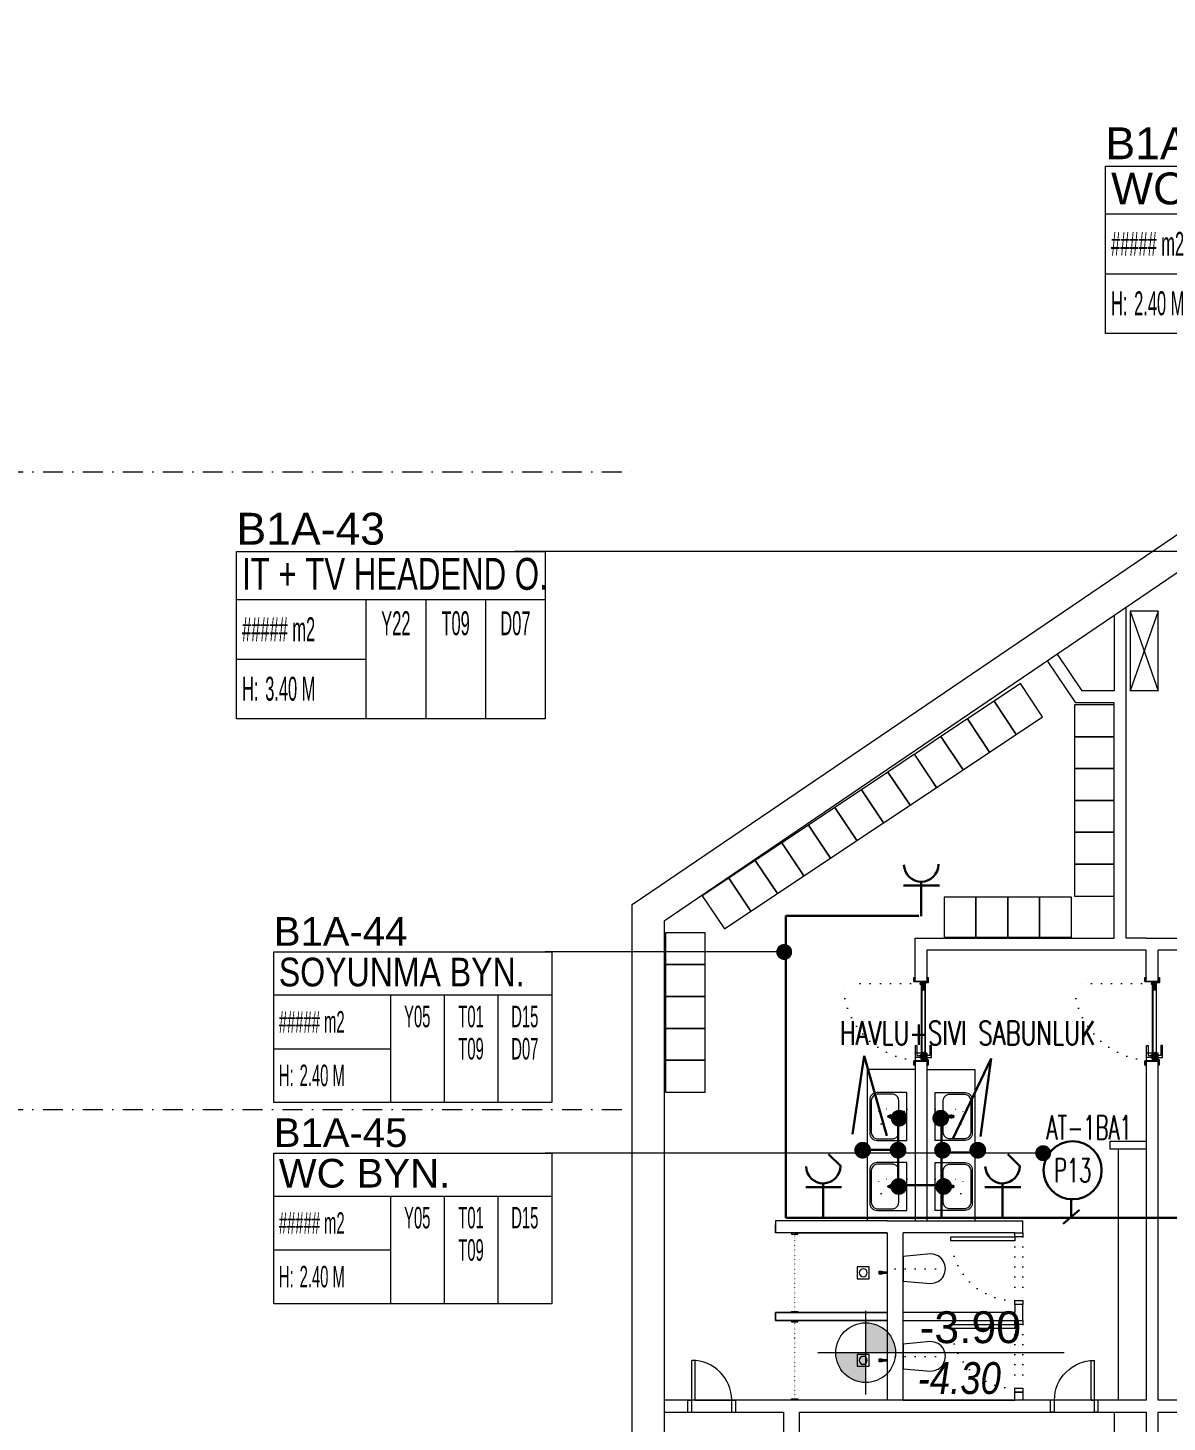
# Model space of a CAD drawing. Header units: metres. Extents: x -13194 to 152406, y -14653 to 29421.
# Drawn here: x 83242 to 84671, y 6837 to 8587 of the extents above; entities that cross this region are included whole.
import ezdxf
from ezdxf.enums import TextEntityAlignment as Align

# ---------------------------------------------------------------- set-up
doc = ezdxf.new("R2010")
doc.units = ezdxf.units.M
doc.header["$LTSCALE"] = 100
doc.header["$MEASUREMENT"] = 0
for name, pattern in [('DASHDOT2', [0.5, 0.25, -0.125, 0, -0.125]), ('DOT2', [0.125, 0, -0.125]), ('HIDDEN', [0.375, 0.25, -0.125])]:
    doc.linetypes.add(name, pattern=pattern)
doc.layers.get('0').update_dxf_attribs({"color": 9, "lineweight": 9})
for name, color, linetype, lineweight in [('00', 9, 'Continuous', 9), ('01', 9, 'Continuous', 9), ('05', 9, 'Continuous', 9), ('05S', 9, 'Continuous', 9), ('05V', 9, 'Continuous', 9), ('06C @ 1', 9, 'Continuous', 9), ('06D', 9, 'Continuous', 9), ('07K', 9, 'Continuous', 9), ('09', 9, 'Continuous', 9), ('10', 9, 'Continuous', 9), ('11', 9, 'Continuous', 9), ('12', 9, 'Continuous', 9), ('20', 9, 'DOT2', 9), ('21', 9, 'Continuous', 9), ('21_mahal200', 9, 'Continuous', 9), ('24', 9, 'DASHDOT2', 9), ('E-KABLO', 7, 'Continuous', 30), ('E-KAPAKLI PRİZ', 7, 'Continuous', 30), ('E-LINYE', 7, 'Continuous', 30), ('E-PRİZ', 7, 'Continuous', 30), ('E-YAZI', 7, 'Continuous', 30)]:
    doc.layers.add(name, color=color, linetype=linetype, lineweight=lineweight)
doc.styles.add('Arial', font='arial.ttf', dxfattribs={"height": 2.5})
doc.styles.add('E-YAZI', font='txttw.shx')
doc.styles.add('MuuM_TEXT-ITALIC', font='ARIALNI.TTF')
doc.styles.add('MuuM_TEXT-STANDART', font='ARIALN.TTF')
doc.dimstyles.new('MuuM_DIM200', dxfattribs={"dimscale": 20, "dimtxt": 2, "dimasz": 1, "dimexe": 1, "dimexo": 1, "dimgap": 1, "dimtad": 1, "dimdec": 1, "dimrnd": 0.5, "dimdsep": 46, "dimtxsty": 'MuuM_TEXT-STANDART', "dimblk": 'ARCHTICK', "dimcen": 0, "dimdle": 0.15, "dimclrd": 256, "dimclre": 256, "dimclrt": 256, "dimadec": 0, "dimazin": 0, "dimtfac": 5, "dimtdec": 1, "dimtix": 1, "dimtmove": 2, "dimatfit": 3, "dimldrblk": 'DOT', "dimfxl": 3, "dimfxlon": 1, "dimtolj": 1, "dimlwd": -1, "dimlwe": -1, "dimarcsym": 0})

# ---------------------------------------------------------------- blocks, each defined once
blk = doc.blocks.new('100_KAPAKLI PRİZ')
at = {"layer": 'E-KAPAKLI PRİZ', "color": 4}
for p, q in [((1.216, 3.6), (0.379, 4.438)), ((-1.223, 2.136), (1.279, 2.136)), ((0, 2.4), (0, 0))]:
    blk.add_line(p, q, dxfattribs=at)
blk.add_arc((0, 3.6), 1.2, 180.75513, 0.75513, dxfattribs=at)
blk = doc.blocks.new('100_PRİZ')
at = {"layer": 'E-PRİZ', "color": 4}
for p, q in [((-1.223, 2.136), (1.279, 2.136)), ((0, 2.4), (0, 0))]:
    blk.add_line(p, q, dxfattribs=at)
blk.add_arc((0, 3.6), 1.2, 180.75513, 0.75513, dxfattribs=at)
blk = doc.blocks.new('p-akslar_yeni')
at = {"layer": '24'}
for points in [[(-2190, -545), (6415, -545)], [(-2190, -1345), (6415, -1345)]]:
    blk.add_lwpolyline(points, dxfattribs=at)
blk = doc.blocks.new('1.Bod.Ara.Sitatik Elk')
at = {"layer": '01'}
blk.add_lwpolyline([(1695, -40), (60, -1150.3), (40, -1163.9), (40, -1188.2), (40, -1370), (40, -1370), (40, -1430), (40, -1430), (40, -1850), (470, -1850), (470, -1890), (40, -1890), (40, -2160), (470, -2160), (470, -2200), (40, -2200), (40, -2200), (40, -2200), (40, -2945), (0, -2945), (0, -1142.7), (1968.9, 194.4)], dxfattribs=at)
blk = doc.blocks.new('_ArchTick')
at = {"color": 0, "linetype": 'ByBlock', "const_width": 0.15}
blk.add_lwpolyline([(-0.5, -0.5), (0.5, 0.5)], dxfattribs=at)
blk = doc.blocks.new('_Dot')
at = {"color": 0, "linetype": 'ByBlock', "lineweight": -2}
blk.add_line((-0.5, 0), (-1, 0), dxfattribs=at)
at = {"color": 0, "linetype": 'ByBlock', "const_width": 0.5}
blk.add_lwpolyline([(-0.25, 0, 1), (0.25, 0, 1)], format="xyb", close=True, dxfattribs=at)
blk = doc.blocks.new('0_roomno2')
blk.add_lwpolyline([(19.375, -10.5), (0, -10.5), (0, 0), (19.375, 0)], close=True)
for points in [[(0, -3), (19.375, -3)], [(8.125, -3), (8.125, -10.5)], [(11.875, -3), (11.875, -10.5)], [(15.625, -3), (15.625, -10.5)], [(0, -6.75), (8.125, -6.75)]]:
    blk.add_lwpolyline(points)
at = {"style": 'MuuM_TEXT-STANDART', "width": 0.6}
blk.add_text('H:', height=1.5, dxfattribs=at).set_placement((0.35, -8.608), align=Align.MIDDLE_LEFT)
at = {"style": 'Arial'}
blk.add_attdef('ODANO', (0, 1.17), '', height=2, dxfattribs=at)
blk.add_attdef('MEKANADI', text='', height=2, dxfattribs=at).set_placement((0.35, -3), align=Align.BOTTOM_LEFT)
at = {"style": 'MuuM_TEXT-STANDART', "width": 0.6}
for tag, p in [('M2', (0.35, -4.875)), ('TEMIZTAVANYUKSEKLIGI', (1.8, -8.608))]:
    blk.add_attdef(tag, text='', height=1.5, dxfattribs=at).set_placement(p, align=Align.MIDDLE_LEFT)
for tag, p in [('YER01', (10, -4.5)), ('TAVAN01', (13.75, -4.5)), ('DUVAR01', (17.5, -4.5)), ('YER02', (10, -6.75)), ('TAVAN02', (13.75, -6.75)), ('DUVAR02', (17.5, -6.75)), ('YER03', (10, -9)), ('TAVAN03', (13.75, -9)), ('DUVAR03', (17.5, -9))]:
    blk.add_attdef(tag, text='', height=1.5, dxfattribs=at).set_placement(p, align=Align.MIDDLE_CENTER)
blk = doc.blocks.new('0_elevationtarget-p-bk')
h = blk.add_hatch(color=250)
h.paths.add_polyline_path([(1.875, 0, 0.414214), (0, 1.875), (0, 0)])
h.paths.add_polyline_path([(0, 0), (-1.875, 0, 0.414214), (0, -1.875)])
blk.add_line((0, -2.625), (0, 2.625))
blk.add_lwpolyline([(12.453, 0), (-3, 0)])
blk.add_circle((0, 0), 1.875)
at = {"style": 'Arial'}
blk.add_attdef('BITMISKOT', text='', height=2, dxfattribs=at).set_placement((4.5, 0), align=Align.BOTTOM_LEFT)
at = {"style": 'MuuM_TEXT-ITALIC'}
blk.add_attdef('FINISHINGFLOORLEVEL', text='', height=2, dxfattribs=at).set_placement((4.5, -0.592), align=Align.TOP_LEFT)
blk = doc.blocks.new('p-giyinme dolabı')
blk.add_lwpolyline([(40, -20), (40, 20), (-10, 20), (-10, -20)], close=True)
blk = doc.blocks.new('p-kapı kolu')
for points in [[(2.2, 0), (2.2, -1.25), (-2.2, -1.25), (-2.2, 0), (2.2, 0)], [(1.225, -1.25), (1.225, -7.5), (-13.775, -7.5), (-13.775, -5.625), (-1.025, -5.625), (-1.025, -5.625), (-1.025, -1.25), (1.225, -1.25)]]:
    blk.add_lwpolyline(points)
blk = doc.blocks.new('K-AH-01')
at = {"layer": '09'}
h = blk.add_hatch(dxfattribs=at)
h.set_pattern_fill('LOGEND', color=256, scale=10, style=0)
h.set_pattern_definition([(7e-15, (-3944.073, -2726.897), (10, 10), [3, -7]), (7e-15, (-3944.073, -2726.397), (10, 10), [3, -7]), (7e-15, (-3943.573, -2725.397), (10, 10), [2, -8]), (7e-15, (-3943.073, -2724.397), (10, 10), [1.5, -8.5]), (7e-15, (-3943.073, -2723.397), (10, 10), [1, -9]), (7e-15, (-3945.573, -2722.397), (10, 10), [0.5, -2.5, 0.5, -6.5]), (7e-15, (-3944.073, -2721.897), (10, 10), [0.5, -4, 1.5, -4]), (7e-15, (-3942.073, -2721.397), (10, 10), [0.5, -0.5, 0.5, -8.5]), (7e-15, (-3942.573, -2720.897), (10, 10), [0.5, -9.5]), (7e-15, (-3943.073, -2719.897), (10, 10), [1.5, -8.5]), (7e-15, (-3943.073, -2718.897), (10, 10), [2, -8]), (7e-15, (-3943.573, -2717.897), (10, 10), [2.5, -3, 0.5, -4]), (90, (-3947.573, -2723.897), (-10, 10), [0.5, -1, 2.5, -6]), (90, (-3947.073, -2722.897), (-10, 10), [0.5, -0.5, 1.5, -7.5]), (90, (-3946.573, -2718.897), (-10, 10), [1, -9]), (90, (-3946.073, -2722.897), (-10, 10), [2, -3, 0.5, -4.5]), (90, (-3945.573, -2717.397), (-10, 10), [0.5, -9.5]), (90, (-3945.073, -2722.397), (-10, 10), [1.5, -8.5]), (90, (-3944.073, -2721.897), (-10, 10), [1, -9]), (90, (-3943.073, -2721.897), (-10, 10), [0.5, -1.5, 1.5, -6.5]), (90, (-3942.573, -2721.397), (-10, 10), [0.5, -9.5]), (90, (-3942.073, -2723.397), (-10, 10), [1.4, -8.6]), (90, (-3941.573, -2725.397), (-10, 10), [1, -9]), (90, (-3940.573, -2721.397), (-10, 10), [0.5, -9.5]), (90, (-3939.573, -2721.897), (-10, 10), [1.5, -8.5]), (90, (-3938.573, -2721.897), (-10, 10), [1.5, -8.5]), (45, (-3940.073, -2725.8966), (1e-15, 10), [0.7071, -0.7071, 0.7071, -12.020836]), (45, (-3942.073, -2723.3966), (1e-15, 10), [1.4142, -12.727936]), (45, (-3946.073, -2718.3966), (1e-15, 10), [1.4142, -12.727936]), (45, (-3944.073, -2720.8966), (1e-15, 10), [1.4142, -12.727936]), (45, (-3943.573, -2722.8966), (1e-15, 10), [1.4142, -12.727936]), (45, (-3940.573, -2724.8966), (1e-15, 10), [1.4142, -12.727936]), (45, (-3941.573, -2724.3966), (1e-15, 10), [2.12132, -12.020816]), (45, (-3944.573, -2719.8966), (1e-15, 10), [0.7071, -13.435036]), (45, (-3945.073, -2718.8966), (1e-15, 10), [0.7071, -13.435036]), (45, (-3941.073, -2718.8966), (1e-15, 10), [0.7071, -13.435036]), (45, (-3945.073, -2723.8966), (1e-15, 10), [0.7071, -13.435036]), (45, (-3939.573, -2720.3966), (1e-15, 10), [0.7071, -13.435036]), (45, (-3943.073, -2721.3966), (1e-15, 10), [0.7071, -13.435036]), (45, (-3942.073, -2720.3966), (1e-15, 10), [0.7071, -13.435036]), (135, (-3942.573, -2722.3966), (-10, 1e-15), [0.7071, -0.7071, 2.12132, -10.606616]), (135, (-3941.073, -2722.3966), (-10, 1e-15), [0.7071, -13.435036]), (135, (-3941.073, -2725.8966), (-10, 1e-15), [0.7071, -13.435036]), (135, (-3943.073, -2723.3966), (-10, 1e-15), [0.7071, -13.435036]), (135, (-3941.573, -2721.3966), (-10, 1e-15), [0.7071, -13.435036]), (135, (-3944.073, -2723.8966), (-10, 1e-15), [0.7071, -13.435036]), (135, (-3940.073, -2723.8966), (-10, 1e-15), [0.7071, -13.435036]), (135, (-3947.073, -2726.8966), (-10, 1e-15), [0.7071, -13.435036]), (135, (-3946.573, -2726.3966), (-10, 1e-15), [1.4142, -12.727936]), (135, (-3946.073, -2725.8966), (-10, 1e-15), [1.4142, -12.727936]), (135, (-3945.073, -2725.8966), (-10, 1e-15), [1.4142, -12.727936]), (135, (-3944.573, -2724.8966), (-10, 1e-15), [1.4142, -12.727936]), (135, (-3940.573, -2720.8966), (-10, 1e-15), [1.4142, -12.727936]), (135, (-3938.573, -2725.8966), (-10, 1e-15), [1.4142, -12.727936]), (135, (-3938.073, -2717.8966), (-10, 1e-15), [1.4142, -12.727936]), (135, (-3938.073, -2718.8966), (-10, 1e-15), [1.4142, -12.727936]), (135, (-3939.073, -2719.3966), (-10, 1e-15), [1.4142, -12.727936]), (135, (-3946.073, -2719.3966), (-10, 1e-15), [2.12132, -12.020816]), (135, (-3939.573, -2720.3966), (-10, 1e-15), [2.12132, -12.020816]), (26.56505, (-3945.0727, -2717.3966), (10, 4e-09), [1.118, -21.24268]), (26.56505, (-3945.0727, -2722.3966), (10, 4e-09), [1.118, -21.24268]), (26.56505, (-3944.0727, -2719.3966), (10, 4e-09), [1.118, -21.24268]), (26.56505, (-3941.0727, -2726.3966), (10, 4e-09), [1.118, -21.24268]), (26.56505, (-3941.5727, -2725.3966), (10, 4e-09), [1.118, -21.24268]), (26.56505, (-3944.5727, -2723.3966), (10, 4e-09), [1.118, -21.24268]), (26.56505, (-3944.5727, -2718.3966), (10, 4e-09), [1.118, -21.24268]), (26.56505, (-3941.5727, -2721.3966), (10, 4e-09), [2.236, -20.12468]), (63.43495, (-3941.5727, -2719.8966), (5e-10, 10), [1.118, -21.24268]), (63.43495, (-3940.0727, -2722.8966), (5e-10, 10), [1.118, -21.24268]), (63.43495, (-3945.0727, -2720.8966), (5e-10, 10), [1.118, -21.24268]), (63.43495, (-3947.0727, -2720.3966), (5e-10, 10), [1.118, -21.24268]), (63.43495, (-3941.0727, -2722.3966), (5e-10, 10), [1.118, -21.24268]), (63.43495, (-3942.0727, -2722.3966), (5e-10, 10), [1.118, -21.24268]), (63.43495, (-3946.0727, -2720.8966), (5e-10, 10), [2.236, -20.12468]), (63.43495, (-3938.5727, -2724.3966), (5e-10, 10), [2.236, -20.12468]), (63.43495, (-3939.5727, -2723.8966), (5e-10, 10), [2.236, -20.12468]), (116.56505, (-3947.5727, -2725.3966), (-4e-09, 10), [1.118, -21.24268]), (116.56505, (-3947.5727, -2719.8966), (-4e-09, 10), [1.118, -21.24268]), (116.56505, (-3945.5727, -2726.8966), (-4e-09, 10), [1.118, -21.24268]), (116.56505, (-3946.5727, -2717.8966), (-4e-09, 10), [1.118, -21.24268]), (116.56505, (-3945.5727, -2723.8966), (-4e-09, 10), [1.118, -21.24268]), (116.56505, (-3943.5727, -2722.8966), (-4e-09, 10), [1.118, -21.24268]), (116.56505, (-3942.5727, -2720.8966), (-4e-09, 10), [1.118, -21.24268]), (116.56505, (-3947.0727, -2724.8966), (3.2e-06, 10.0000016), [1.118, -21.24268]), (116.56505, (-3944.5727, -2723.3966), (-4e-09, 10), [1.118, -21.24268]), (116.56505, (-3941.5727, -2724.3966), (-4e-09, 10), [1.118, -21.24268]), (116.56505, (-3940.5727, -2723.3966), (-4e-09, 10), [1.118, -21.24268]), (116.56505, (-3938.5727, -2720.3966), (-4e-09, 10), [1.118, -21.24268]), (116.56505, (-3946.0727, -2717.3966), (-4e-09, 10), [1.118, -21.24268]), (116.56505, (-3947.5727, -2717.8966), (-4e-09, 10), [2.236, -20.12468]), (116.56505, (-3946.0727, -2724.8966), (-4e-09, 10), [2.236, -20.12468]), (153.43495, (-3947.5727, -2726.3966), (-10, 5e-10), [1.118, -21.24268]), (153.43495, (-3939.0727, -2726.8966), (-10, 5e-10), [1.118, -21.24268]), (153.43495, (-3939.5727, -2721.8966), (-10, 5e-10), [1.118, -21.24268]), (153.43495, (-3943.5727, -2725.3966), (-10, 5e-10), [1.118, -21.24268]), (153.43495, (-3944.0727, -2726.3966), (-10, 5e-10), [1.118, -21.24268]), (153.43495, (-3943.0727, -2724.3966), (-10, 5e-10), [1.118, -21.24268]), (153.43495, (-3940.0727, -2718.3966), (-10, 5e-10), [1.118, -21.24268]), (153.43495, (-3939.0727, -2717.8966), (-10, 5e-10), [2.236, -20.12468])])
h.paths.add_polyline_path([(10.8, 6.5), (10.8, 2.5), (0.8, 2.5), (0.8, 6.5)])
h = blk.add_hatch(dxfattribs=at)
h.set_pattern_fill('LOGEND', color=256, scale=10, style=0)
h.set_pattern_definition([(7e-15, (-3938.781, -2726.897), (10, 10), [3, -7]), (7e-15, (-3938.781, -2726.397), (10, 10), [3, -7]), (7e-15, (-3938.281, -2725.397), (10, 10), [2, -8]), (7e-15, (-3937.781, -2724.397), (10, 10), [1.5, -8.5]), (7e-15, (-3937.781, -2723.397), (10, 10), [1, -9]), (7e-15, (-3940.281, -2722.397), (10, 10), [0.5, -2.5, 0.5, -6.5]), (7e-15, (-3938.781, -2721.897), (10, 10), [0.5, -4, 1.5, -4]), (7e-15, (-3936.781, -2721.397), (10, 10), [0.5, -0.5, 0.5, -8.5]), (7e-15, (-3937.281, -2720.897), (10, 10), [0.5, -9.5]), (7e-15, (-3937.781, -2719.897), (10, 10), [1.5, -8.5]), (7e-15, (-3937.781, -2718.897), (10, 10), [2, -8]), (7e-15, (-3938.281, -2717.897), (10, 10), [2.5, -3, 0.5, -4]), (90, (-3942.281, -2723.897), (-10, 10), [0.5, -1, 2.5, -6]), (90, (-3941.781, -2722.897), (-10, 10), [0.5, -0.5, 1.5, -7.5]), (90, (-3941.281, -2718.897), (-10, 10), [1, -9]), (90, (-3940.781, -2722.897), (-10, 10), [2, -3, 0.5, -4.5]), (90, (-3940.281, -2717.397), (-10, 10), [0.5, -9.5]), (90, (-3939.781, -2722.397), (-10, 10), [1.5, -8.5]), (90, (-3938.781, -2721.897), (-10, 10), [1, -9]), (90, (-3937.781, -2721.897), (-10, 10), [0.5, -1.5, 1.5, -6.5]), (90, (-3937.281, -2721.397), (-10, 10), [0.5, -9.5]), (90, (-3936.781, -2723.397), (-10, 10), [1.4, -8.6]), (90, (-3936.281, -2725.397), (-10, 10), [1, -9]), (90, (-3935.281, -2721.397), (-10, 10), [0.5, -9.5]), (90, (-3934.281, -2721.897), (-10, 10), [1.5, -8.5]), (90, (-3933.281, -2721.897), (-10, 10), [1.5, -8.5]), (45, (-3934.781, -2725.8966), (1e-15, 10), [0.7071, -0.7071, 0.7071, -12.020836]), (45, (-3936.781, -2723.3966), (1e-15, 10), [1.4142, -12.727936]), (45, (-3940.781, -2718.3966), (1e-15, 10), [1.4142, -12.727936]), (45, (-3938.781, -2720.8966), (1e-15, 10), [1.4142, -12.727936]), (45, (-3938.281, -2722.8966), (1e-15, 10), [1.4142, -12.727936]), (45, (-3935.281, -2724.8966), (1e-15, 10), [1.4142, -12.727936]), (45, (-3936.281, -2724.3966), (1e-15, 10), [2.12132, -12.020816]), (45, (-3939.281, -2719.8966), (1e-15, 10), [0.7071, -13.435036]), (45, (-3939.781, -2718.8966), (1e-15, 10), [0.7071, -13.435036]), (45, (-3935.781, -2718.8966), (1e-15, 10), [0.7071, -13.435036]), (45, (-3939.781, -2723.8966), (1e-15, 10), [0.7071, -13.435036]), (45, (-3934.281, -2720.3966), (1e-15, 10), [0.7071, -13.435036]), (45, (-3937.781, -2721.3966), (1e-15, 10), [0.7071, -13.435036]), (45, (-3936.781, -2720.3966), (1e-15, 10), [0.7071, -13.435036]), (135, (-3937.281, -2722.3966), (-10, 1e-15), [0.7071, -0.7071, 2.12132, -10.606616]), (135, (-3935.781, -2722.3966), (-10, 1e-15), [0.7071, -13.435036]), (135, (-3935.781, -2725.8966), (-10, 1e-15), [0.7071, -13.435036]), (135, (-3937.781, -2723.3966), (-10, 1e-15), [0.7071, -13.435036]), (135, (-3936.281, -2721.3966), (-10, 1e-15), [0.7071, -13.435036]), (135, (-3938.781, -2723.8966), (-10, 1e-15), [0.7071, -13.435036]), (135, (-3934.781, -2723.8966), (-10, 1e-15), [0.7071, -13.435036]), (135, (-3941.781, -2726.8966), (-10, 1e-15), [0.7071, -13.435036]), (135, (-3941.281, -2726.3966), (-10, 1e-15), [1.4142, -12.727936]), (135, (-3940.781, -2725.8966), (-10, 1e-15), [1.4142, -12.727936]), (135, (-3939.781, -2725.8966), (-10, 1e-15), [1.4142, -12.727936]), (135, (-3939.281, -2724.8966), (-10, 1e-15), [1.4142, -12.727936]), (135, (-3935.281, -2720.8966), (-10, 1e-15), [1.4142, -12.727936]), (135, (-3933.281, -2725.8966), (-10, 1e-15), [1.4142, -12.727936]), (135, (-3932.781, -2717.8966), (-10, 1e-15), [1.4142, -12.727936]), (135, (-3932.781, -2718.8966), (-10, 1e-15), [1.4142, -12.727936]), (135, (-3933.781, -2719.3966), (-10, 1e-15), [1.4142, -12.727936]), (135, (-3940.781, -2719.3966), (-10, 1e-15), [2.12132, -12.020816]), (135, (-3934.281, -2720.3966), (-10, 1e-15), [2.12132, -12.020816]), (26.56505, (-3939.7813, -2717.3966), (10, 4e-09), [1.118, -21.24268]), (26.56505, (-3939.7813, -2722.3966), (10, 4e-09), [1.118, -21.24268]), (26.56505, (-3938.7813, -2719.3966), (10, 4e-09), [1.118, -21.24268]), (26.56505, (-3935.7813, -2726.3966), (10, 4e-09), [1.118, -21.24268]), (26.56505, (-3936.2813, -2725.3966), (10, 4e-09), [1.118, -21.24268]), (26.56505, (-3939.2813, -2723.3966), (10, 4e-09), [1.118, -21.24268]), (26.56505, (-3939.2813, -2718.3966), (10, 4e-09), [1.118, -21.24268]), (26.56505, (-3936.2813, -2721.3966), (10, 4e-09), [2.236, -20.12468]), (63.43495, (-3936.2813, -2719.8966), (5e-10, 10), [1.118, -21.24268]), (63.43495, (-3934.7813, -2722.8966), (5e-10, 10), [1.118, -21.24268]), (63.43495, (-3939.7813, -2720.8966), (5e-10, 10), [1.118, -21.24268]), (63.43495, (-3941.7813, -2720.3966), (5e-10, 10), [1.118, -21.24268]), (63.43495, (-3935.7813, -2722.3966), (5e-10, 10), [1.118, -21.24268]), (63.43495, (-3936.7813, -2722.3966), (5e-10, 10), [1.118, -21.24268]), (63.43495, (-3940.7813, -2720.8966), (5e-10, 10), [2.236, -20.12468]), (63.43495, (-3933.2813, -2724.3966), (5e-10, 10), [2.236, -20.12468]), (63.43495, (-3934.2813, -2723.8966), (5e-10, 10), [2.236, -20.12468]), (116.56505, (-3942.2813, -2725.3966), (-4e-09, 10), [1.118, -21.24268]), (116.56505, (-3942.2813, -2719.8966), (-4e-09, 10), [1.118, -21.24268]), (116.56505, (-3940.2813, -2726.8966), (-4e-09, 10), [1.118, -21.24268]), (116.56505, (-3941.2813, -2717.8966), (-4e-09, 10), [1.118, -21.24268]), (116.56505, (-3940.2813, -2723.8966), (-4e-09, 10), [1.118, -21.24268]), (116.56505, (-3938.2813, -2722.8966), (-4e-09, 10), [1.118, -21.24268]), (116.56505, (-3937.2813, -2720.8966), (-4e-09, 10), [1.118, -21.24268]), (116.56505, (-3941.7813, -2724.8966), (3.2e-06, 10.0000016), [1.118, -21.24268]), (116.56505, (-3939.2813, -2723.3966), (-4e-09, 10), [1.118, -21.24268]), (116.56505, (-3936.2813, -2724.3966), (-4e-09, 10), [1.118, -21.24268]), (116.56505, (-3935.2813, -2723.3966), (-4e-09, 10), [1.118, -21.24268]), (116.56505, (-3933.2813, -2720.3966), (-4e-09, 10), [1.118, -21.24268]), (116.56505, (-3940.7813, -2717.3966), (-4e-09, 10), [1.118, -21.24268]), (116.56505, (-3942.2813, -2717.8966), (-4e-09, 10), [2.236, -20.12468]), (116.56505, (-3940.7813, -2724.8966), (-4e-09, 10), [2.236, -20.12468]), (153.43495, (-3942.2813, -2726.3966), (-10, 5e-10), [1.118, -21.24268]), (153.43495, (-3933.7813, -2726.8966), (-10, 5e-10), [1.118, -21.24268]), (153.43495, (-3934.2813, -2721.8966), (-10, 5e-10), [1.118, -21.24268]), (153.43495, (-3938.2813, -2725.3966), (-10, 5e-10), [1.118, -21.24268]), (153.43495, (-3938.7813, -2726.3966), (-10, 5e-10), [1.118, -21.24268]), (153.43495, (-3937.7813, -2724.3966), (-10, 5e-10), [1.118, -21.24268]), (153.43495, (-3934.7813, -2718.3966), (-10, 5e-10), [1.118, -21.24268]), (153.43495, (-3933.7813, -2717.8966), (-10, 5e-10), [2.236, -20.12468])])
h.paths.add_polyline_path([(89.1, 2.5), (89.1, 6.5), (99.1, 6.5), (99.1, 2.5)])
at = {"layer": '10'}
for points in [[(-0.4, -1.7), (1.3, -1.7, 0.414214), (1.6, -1.4), (1.6, 1.1, 0.414214), (1.3, 1.4, 0.414214), (1, 1.1), (1, 0.2), (0.2, 0.2), (0.2, 16.4, 0.414214), (-0.1, 16.7), (-4.6, 16.7, 0.414214), (-4.9, 16.4), (-4.9, 15.3, 0.414214), (-4.6, 15), (-3.5, 15), (-3.5, 15.2), (-4.6, 15.2, -0.414214), (-4.7, 15.3), (-4.7, 16.4, -0.414214), (-4.6, 16.5), (-0.2, 16.5), (-0.1, 16.5, -0.414214), (0, 16.4), (0, 0), (1.2, 0), (1.2, 1.1, -0.414214), (1.3, 1.2, -0.414214), (1.4, 1.1), (1.4, -1.4, -0.414214), (1.3, -1.5), (-0.4, -1.5), (-4.6, -1.5, -0.414214), (-4.7, -1.4), (-4.7, -0.3, -0.414214), (-4.6, -0.2), (-3.5, -0.2), (-3.5, 0), (-4.6, 0, 0.414214), (-4.9, -0.3), (-4.9, -1.4, 0.414214), (-4.6, -1.7)], [(2.1, 7.6), (0.8, 7), (0.8, 4.1), (0.6, 4.1), (0.6, 7.1), (2, 7.8, -14.796002)], [(100.4, -1.7), (98.7, -1.7, -0.414214), (98.4, -1.4), (98.4, 1.1, -0.414214), (98.7, 1.4, -0.414214), (99, 1.1), (99, 0.2), (99.8, 0.2), (99.8, 16.4, -0.414214), (100.1, 16.7), (104.6, 16.7, -0.414214), (104.9, 16.4), (104.9, 15.3, -0.414214), (104.6, 15), (103.5, 15), (103.5, 15.2), (104.6, 15.2, 0.414214), (104.7, 15.3), (104.7, 16.4, 0.414214), (104.6, 16.5), (100.2, 16.5), (100.1, 16.5, 0.414214), (100, 16.4), (100, 0), (98.8, 0), (98.8, 1.1, 0.414214), (98.7, 1.2, 0.414214), (98.6, 1.1), (98.6, -1.4, 0.414214), (98.7, -1.5), (100.4, -1.5), (104.6, -1.5, 0.414214), (104.7, -1.4), (104.7, -0.3, 0.414214), (104.6, -0.2), (103.5, -0.2), (103.5, 0), (104.6, 0, -0.414214), (104.9, -0.3), (104.9, -1.4, -0.414214), (104.6, -1.7)]]:
    blk.add_lwpolyline(points, format="xyb", close=True, dxfattribs=at)
blk.add_circle((2.7, 8.1), 0.55, dxfattribs=at)
at = {"layer": '12'}
for points in [[(0.8, 6.5), (99.1, 6.5), (99.1, 7), (0.8, 7)], [(0.8, 2.5), (10.8, 2.5), (10.8, 6.5), (0.8, 6.5)], [(0.8, 2.5), (99.1, 2.5), (99.1, 2), (0.8, 2)], [(89.1, 2.5), (99.1, 2.5), (99.1, 6.5), (89.1, 6.5)]]:
    blk.add_lwpolyline(points, close=True, dxfattribs=at)
at = {"layer": '20'}
blk.add_lwpolyline([(2.7, 8.1), (2.7, 105.2)], dxfattribs=at)
at = {"layer": '20', "linetype": 'HIDDEN'}
for points in [[(2, 6.9), (2, 5.4), (3.5, 5.4), (3.5, 6.9)], [(2.2, 7.6), (2.2, 5.6), (3.3, 5.6), (3.3, 7.6)]]:
    blk.add_lwpolyline(points, dxfattribs=at)
at = {"layer": '20'}
blk.add_arc((0.8, 7), 98.3, 357.0842, 88.8632, dxfattribs=at)
at = {"layer": '06C @ 1', "xscale": -1, "rotation": 180}
blk.add_blockref('p-kapı kolu', (94.1, 7), dxfattribs=at)
at = {"layer": '06C @ 1'}
blk.add_blockref('p-kapı kolu', (94.1, 2), dxfattribs=at)
blk = doc.blocks.new('p-kapı-ah-90')
at = {"linetype": 'DOT2'}
for p, q in [((5, 10), (85, 10)), ((5, 0), (85, 0))]:
    blk.add_line(p, q, dxfattribs=at)
for points in [[(10, 10), (10, 90), (5, 90), (5, 10)], [(0, 0), (5, 0), (5, 10), (0, 10)], [(85, 0), (90, 0), (90, 10), (85, 10)]]:
    blk.add_lwpolyline(points, close=True)
blk.add_lwpolyline([(5, 10), (5, 90, -0.414214), (85, 10, -0.433892)], format="xyb", dxfattribs=at)
blk = doc.blocks.new('p-duş kabini')
at = {"layer": '05S'}
h = blk.add_hatch(color=256, dxfattribs=at)
h.paths.add_polyline_path([(-485, 1200), (-485, 1120), (-500, 1120), (-500, 1200)])
h.paths.add_polyline_path([(485, 1200), (485, 1120), (500, 1120), (500, 1200)])
h = blk.add_hatch(color=256, dxfattribs=at)
edge = h.paths.add_edge_path()
edge.add_line((20, 100), (-20, 100))
edge.add_arc((217, 103), 237, 180.7729, 196.7195)
edge.add_line((-10, 35), (-10, 4))
edge.add_line((-10, 4), (-15, 4))
edge.add_line((-15, 4), (-15, 0))
edge.add_line((-15, 0), (15, 0))
edge.add_line((15, 0), (15, 4))
edge.add_line((15, 4), (10, 4))
edge.add_line((10, 4), (10, 35))
edge.add_arc((-217, 103), 237, 343.2805, 359.2271)
for points in [[(-485, 1200), (-485, 1120), (-500, 1120), (-500, 1200)], [(485, 1200), (485, 1120), (500, 1120), (500, 1200)], [(75, 375), (75, 225), (-75, 225), (-75, 375)]]:
    blk.add_lwpolyline(points, close=True)
blk.add_lwpolyline([(-500, 1160), (-500, 0), (500, 0), (500, 1160)])
at = {"linetype": 'DOT2'}
blk.add_lwpolyline([(485, 1160), (-485, 1160)], dxfattribs=at)
blk.add_lwpolyline([(20, 100), (-20, 100, 0.069693), (-10, 35), (-10, 4), (-15, 4), (-15, 0), (15, 0), (15, 4), (10, 4), (10, 35, 0.069693), (20, 100)], format="xyb")
blk.add_circle((0, 300), 50)
blk = doc.blocks.new('p-klozet')
blk.add_lwpolyline([(-15.5, 0), (15.5, 0), (18.5, -34.5, -1.001588), (-18.5, -34.5)], format="xyb", close=True)
at = {"linetype": 'DOT2'}
blk.add_lwpolyline([(0, 10), (0, -60)], dxfattribs=at)
blk = doc.blocks.new('A$C6B6E2180')
for points in [[(-2.4, 0), (2.4, 0)], [(0, 2.7), (0, -2.7)]]:
    blk.add_lwpolyline(points)
for radius in [2, 1]:
    blk.add_circle((0, 0), radius)
blk = doc.blocks.new('p-batarya uno')
at = {"layer": '05S'}
blk.add_hatch(color=256, dxfattribs=at).paths.add_polyline_path([(1959.7, 13727.4), (1962.7, 13727.4), (1962.8, 13727.5), (1962.9, 13727.6), (1962.9, 13729.5), (1962.9, 13731.5), (1962.8, 13731.6), (1962.7, 13731.6), (1959.7, 13731.6), (1959.7, 13731.6), (1959.6, 13731.5), (1959.4, 13731.5), (1959.3, 13731.5), (1959.2, 13731.6), (1957.8, 13731.6), (1957.5, 13731.9), (1956.8, 13732.1), (1956.4, 13732.2), (1956.1, 13732.2), (1955.5, 13732.1), (1954.8, 13731.9), (1954.2, 13731.4), (1953.8, 13730.9), (1953.5, 13730.2), (1953.4, 13729.5), (1953.5, 13728.9), (1953.8, 13728.2), (1954.2, 13727.6), (1954.8, 13727.2), (1955, 13727.1), (1955, 13712.1), (1955.1, 13711.8), (1955.2, 13711.6), (1955.4, 13711.4), (1955.6, 13711.2), (1955.9, 13711.1), (1956.1, 13711), (1956.4, 13711.1), (1956.7, 13711.2), (1956.9, 13711.4), (1957.1, 13711.6), (1957.2, 13711.8), (1957.2, 13712.1), (1957.2, 13712.3), (1957.2, 13712.4), (1957.2, 13712.7), (1957.2, 13713), (1957.2, 13713.5), (1957.2, 13714.1), (1957.2, 13727.1), (1957.5, 13727.2), (1957.8, 13727.4), (1959.2, 13727.4), (1959.3, 13727.5), (1959.4, 13727.5), (1959.6, 13727.6), (1959.7, 13727.5), (1959.7, 13727.5)])
at = {"linetype": 'Continuous', "elevation": 5.3}
blk.add_lwpolyline([(1959.7, 13727.4), (1962.7, 13727.4), (1962.8, 13727.5), (1962.9, 13727.6), (1962.9, 13729.5), (1962.9, 13731.5), (1962.8, 13731.6), (1962.7, 13731.6), (1959.7, 13731.6), (1959.7, 13731.6), (1959.6, 13731.5), (1959.4, 13731.5), (1959.3, 13731.5), (1959.2, 13731.6), (1957.8, 13731.6), (1957.5, 13731.9), (1956.8, 13732.1), (1956.4, 13732.2), (1956.1, 13732.2), (1955.5, 13732.1), (1954.8, 13731.9), (1954.2, 13731.4), (1953.8, 13730.9), (1953.5, 13730.2), (1953.4, 13729.5), (1953.5, 13728.9), (1953.8, 13728.2), (1954.2, 13727.6), (1954.8, 13727.2), (1955, 13727.1), (1955, 13712.1), (1955.1, 13711.8), (1955.2, 13711.6), (1955.4, 13711.4), (1955.6, 13711.2), (1955.9, 13711.1), (1956.1, 13711), (1956.4, 13711.1), (1956.7, 13711.2), (1956.9, 13711.4), (1957.1, 13711.6), (1957.2, 13711.8), (1957.2, 13712.1), (1957.2, 13712.3), (1957.2, 13712.4), (1957.2, 13712.7), (1957.2, 13713), (1957.2, 13713.5), (1957.2, 13714.1), (1957.2, 13727.1), (1957.5, 13727.2), (1957.8, 13727.4), (1959.2, 13727.4), (1959.3, 13727.5), (1959.4, 13727.5), (1959.6, 13727.6), (1959.7, 13727.5), (1959.7, 13727.5)], close=True, dxfattribs=at)
at = {"linetype": 'Continuous'}
blk.add_lwpolyline([(1955, 13727.1), (1955, 13729.6), (1955.1, 13729.8), (1955.2, 13730.1), (1955.4, 13730.3), (1955.6, 13730.5), (1955.9, 13730.6), (1956.1, 13730.6), (1956.4, 13730.6), (1956.7, 13730.5), (1956.9, 13730.3), (1957.1, 13730.1), (1957.2, 13729.8), (1957.2, 13729.6), (1957.2, 13729.3), (1957.2, 13728.9), (1957.2, 13727.1)], dxfattribs=at)
at = {"linetype": 'Continuous', "elevation": 5.3}
for points in [[(1959.2, 13731.6), (1959.2, 13727.4)], [(1959.3, 13727.5), (1959.3, 13731.5)], [(1959.4, 13731.6), (1959.4, 13727.5)], [(1959.7, 13731.6), (1959.7, 13731.6), (1959.7, 13731.4), (1959.8, 13731.4), (1959.8, 13731.3), (1959.8, 13731), (1959.8, 13730.6), (1959.8, 13730.1), (1959.8, 13729.5), (1959.8, 13729.1), (1959.8, 13728.5), (1959.8, 13728.2), (1959.8, 13728.1), (1959.8, 13727.8), (1959.8, 13727.7), (1959.7, 13727.6), (1959.7, 13727.6), (1959.7, 13727.5), (1959.7, 13727.5)]]:
    blk.add_lwpolyline(points, dxfattribs=at)
at = {"linetype": 'Continuous'}
blk.add_arc((1956.1, 13729.5), 2.25, 299.2676, 240.7324, dxfattribs=at)
blk = doc.blocks.new('shift lavabo plan-60cm')
at = {"layer": '05S', "ltscale": 2}
for points in [[(29.2, -7.8), (29.2, -7.3, -3.829799), (31.4, -7.3), (31.4, -7.8), (31.6, -7.7), (31.9, -7.4), (33.4, -7.4), (33.4, -3.2), (31.9, -3.2), (31.6, -3), (31, -2.7), (30.5, -2.7), (30.3, -2.6), (29.6, -2.7), (28.9, -3), (28.4, -3.4), (27.9, -4), (27.7, -4.7), (27.6, -5.3), (27.7, -6), (27.9, -6.7), (28.4, -7.2), (28.9, -7.7)], [(29.2, -7.3, -3.829799), (31.4, -7.3), (31.4, -7.8), (31.6, -7.7), (31.9, -7.4), (33.4, -7.4), (33.4, -3.2), (31.9, -3.2), (31.6, -3), (31, -2.7), (30.5, -2.7), (30.3, -2.6), (29.6, -2.7), (28.9, -3), (28.4, -3.4), (27.9, -4), (27.7, -4.7), (27.6, -5.3), (27.7, -6), (27.9, -6.7), (28.4, -7.2), (28.9, -7.7), (29.2, -7.8)]]:
    blk.add_hatch(color=256, dxfattribs=at).paths.add_polyline_path(points)
at = {"ltscale": 2}
for points in [[(0, 0), (60, 0), (60, -37.5, -0.414214), (51, -46.5), (9, -46.5, -0.414214), (0, -37.5)], [(10, -10), (50, -10, -0.414214), (58, -18), (58, -36.5, -0.414214), (50, -44.5), (10, -44.5, -0.414214), (2, -36.5), (2, -18, -0.414214)]]:
    blk.add_lwpolyline(points, format="xyb", close=True, dxfattribs=at)
at = {"layer": '20', "linetype": 'DOT2', "ltscale": 2}
blk.add_lwpolyline([(21, 0), (39, 0), (39, -32.2, -0.414214), (36, -35.2), (24, -35.2, -0.414214), (21, -32.2)], format="xyb", close=True, dxfattribs=at)
blk.add_blockref('p-batarya uno', (-1926.1, -13734.9))
at = {"ltscale": 2}
blk.add_blockref('A$C6B6E2180', (30, -20.5), dxfattribs=at)
blk = doc.blocks.new('ttttttttttttt')
for points in [[(3983.5, -30733.6), (3983.5, -30748.6)], [(3988.5, -30733.6), (3983.5, -30733.6)], [(3988.5, -30733.6), (3988.5, -30748.6)], [(4043.5, -30733.6), (4038.5, -30733.6)], [(4038.5, -30733.6), (4038.5, -30748.6)], [(4043.5, -30733.6), (4043.5, -30748.6)], [(3988.5, -30748.6), (3983.5, -30748.6)], [(4034.5, -30748.6), (3988.5, -30748.6)], [(4034.5, -30748.6), (4034.5, -30798.6)], [(4034.5, -30748.6), (4038.5, -30748.6)], [(4043.5, -30748.6), (4038.5, -30748.6)], [(4038.5, -30748.6), (4038.5, -30798.6)]]:
    blk.add_lwpolyline(points)
blk.add_arc((4038.5, -30748.6), 50, 180, 270)
blk = doc.blocks.new('1.Bod.Ara.Mimari Elk')
for p, q in [((660, -774.54), (625, -774.54)), ((625, -774.54), (625, -874.54)), ((660, -774.54), (625, -874.54)), ((625, -774.54), (660, -874.54)), ((660, -874.54), (660, -774.54)), ((660, -874.54), (625, -874.54))]:
    blk.add_line(p, q)
at = {"layer": '00'}
for p, q in [((605, -780.18), (605, -874.54)), ((620, -1185.04), (620, -770)), ((556.96, -889.54), (521.3, -837.02)), ((564.91, -874.54), (533.71, -828.59)), ((605, -874.54), (564.91, -874.54)), ((605, -889.54), (556.96, -889.54)), ((645, -1185.04), (620, -1185.04)), ((645, -1185.04), (750, -1185.04)), ((660, -1239.43), (660, -1200.04)), ((750, -1200.04), (660, -1200.04)), ((645, -1239.43), (660, -1239.43)), ((355, -1329.43), (355, -1540)), ((370, -1329.43), (370, -1540)), ((660, -1329.43), (645, -1329.43)), ((660, -1440), (660, -1425)), ((610, -1450), (610, -1765)), ((645, -1750), (645, -1765)), ((660, -1765), (660, -1750))]:
    blk.add_line(p, q, dxfattribs=at)
for points in [[(645, -1239.43), (645, -1200.04), (370, -1200.04), (370, -1239.43), (355, -1239.43), (355, -1185.04), (605, -1185.04), (605, -889.54)], [(660, -1850), (660, -1780), (860, -1780), (860, -1895), (875, -1895), (875, -1765), (660, -1765), (660, -1329.43), (645, -1329.43), (645, -1765), (40, -1765), (40, -1780), (190, -1780), (190, -1850), (210, -1850), (210, -1780), (645, -1780), (645, -1850)], [(370, -1329.43), (355, -1329.43)]]:
    blk.add_lwpolyline(points, dxfattribs=at)
at = {"layer": '05V'}
for p, q in [((295, -1350.02), (295, -1540)), ((355, -1350.02), (295, -1350.02)), ((370, -1350.02), (430, -1350.02)), ((430, -1350.02), (430, -1540))]:
    blk.add_line(p, q, dxfattribs=at)
at = {"layer": '06D'}
blk.add_lwpolyline([(605, -1780), (605, -1850)], dxfattribs=at)
at = {"layer": '11'}
for p, q in [((180.1, -1555), (180.1, -1545)), ((320.1, -1555), (180.1, -1555)), ((320.1, -1540), (490.1, -1540))]:
    blk.add_line(p, q, dxfattribs=at)
for points in [[(645, -1450), (600, -1450), (600, -1440), (645, -1440)], [(320.1, -1540), (180.1, -1540), (180.1, -1555)], [(320.1, -1555), (320.1, -1765)], [(480.1, -1555), (340.1, -1555)], [(340.1, -1765), (340.1, -1555)], [(490.1, -1555), (490.1, -1540)], [(320.1, -1655), (320.1, -1655), (190.1, -1655), (180.1, -1655), (180.1, -1665), (320.1, -1665)], [(320.1, -1665), (180.1, -1665), (180.1, -1655), (320.1, -1655)], [(490.1, -1655), (490.1, -1645), (480.1, -1645), (480.1, -1655), (340.1, -1655)], [(340.1, -1665), (490.1, -1665), (490.1, -1655)], [(340.1, -1765), (480.1, -1765), (480.1, -1755), (490.1, -1755), (490.1, -1765)]]:
    blk.add_lwpolyline(points, dxfattribs=at)
at = {"xscale": -1}
for name, p, rotation in [('K-AH-01', (370, -1239.43), 90), ('K-AH-01', (660, -1239.43), 90), ('ttttttttttttt', (-3458.46, -32513.6), 180)]:
    blk.add_blockref(name, p, dxfattribs=dict(at, rotation=rotation))
at = {"rotation": 180}
blk.add_blockref('ttttttttttttt', (4113.49, -32513.6), dxfattribs=at)
at = {"layer": '05'}
for p, rotation in [((492.98, -910.03), 123.6791781668833), ((459.69, -932.21), 123.6791781668833), ((426.4, -954.4), 123.6791781668833), ((393.12, -976.58), 123.6791781668833), ((359.83, -998.76), 123.6791781668833), ((326.55, -1020.94), 123.6791781668833), ((293.26, -1043.12), 123.6791781668833), ((259.97, -1065.31), 123.6791781668833), ((226.69, -1087.49), 123.6791781668833), ((193.4, -1109.67), 123.6791781668833), ((160.11, -1131.85), 123.6791781668833), ((126.83, -1154.03), 123.6791781668833), ((411.38, -1143.77), 270), ((451.38, -1143.77), 270), ((491.38, -1143.77), 270), ((531.38, -1143.77), 270)]:
    blk.add_blockref('p-giyinme dolabı', p, dxfattribs=dict(at, rotation=rotation))
for p in [(565, -912.27), (565, -952.27), (565, -992.27), (565, -1032.27), (565, -1072.27), (565, -1112.27), (51.66, -1198.35), (51.66, -1238.35), (51.66, -1278.35), (51.66, -1318.35), (51.66, -1358.35)]:
    blk.add_blockref('p-giyinme dolabı', p, dxfattribs=at)
at = {"layer": '05V', "extrusion": (0, 0, -1), "zscale": -1, "rotation": 90.00000000000878}
for p in [(-344.61, -1438.95), (-344.61, -1526.8)]:
    blk.add_blockref('shift lavabo plan-60cm', p, dxfattribs=at)
at = {"layer": '05V', "extrusion": (0, 0, -1), "xscale": -1, "zscale": -1, "rotation": 270}
for p in [(-380.39, -1438.95), (-380.39, -1526.8)]:
    blk.add_blockref('shift lavabo plan-60cm', p, dxfattribs=at)
at = {"layer": '05V', "xscale": -0.1000000000058208, "yscale": 0.1000000000058208, "zscale": 0.1000000000058208, "rotation": 90}
for p in [(320.1, -1605), (320.1, -1715)]:
    blk.add_blockref('p-duş kabini', p, dxfattribs=at)
at = {"layer": '05V', "xscale": -1, "rotation": 90}
for p in [(340.1, -1600), (340.1, -1710)]:
    blk.add_blockref('p-klozet', p, dxfattribs=at)
at = {"layer": '07K', "xscale": -1, "rotation": 90}
for p in [(490.1, -1555), (490.1, -1665)]:
    blk.add_blockref('p-kapı-ah-90', p, dxfattribs=at)
at = {"layer": '21'}
ref = blk.add_blockref('0_elevationtarget-p-bk', (293.12, -1705.42), dxfattribs=dict(at, xscale=20, yscale=20, zscale=20))
ref.add_attrib('BITMISKOT', ' -3.90', dxfattribs={"layer": '0', "height": 40, "style": 'Arial'}).set_placement((345.13, -1705.42), align=Align.BOTTOM_LEFT)
ref.add_attrib('FINISHINGFLOORLEVEL', ' -4.30', dxfattribs={"layer": '0', "height": 40, "style": 'MuuM_TEXT-ITALIC'}).set_placement((345.56, -1717.26), align=Align.TOP_LEFT)
at = {"layer": '21_mahal200'}
ref = blk.add_blockref('0_roomno2', (594, -216.13), dxfattribs=dict(at, xscale=20, yscale=20, zscale=20))
ref.add_attrib('ODANO', 'B1A-47', (594, -207.48), dxfattribs={"layer": '0', "height": 40, "style": 'Arial'})
ref.add_attrib('MEKANADI', 'WC BY', dxfattribs={"layer": '0', "height": 40, "style": 'Arial'}).set_placement((601, -276.13), align=Align.BOTTOM_LEFT)
ref.add_attrib('M2', '##### m2', dxfattribs={"layer": '0', "height": 30, "style": 'MuuM_TEXT-STANDART', "width": 0.6}).set_placement((601, -313.63), align=Align.MIDDLE_LEFT)
ref.add_attrib('TEMIZTAVANYUKSEKLIGI', '2.40 M', dxfattribs={"layer": '0', "height": 30, "style": 'MuuM_TEXT-STANDART', "width": 0.6}).set_placement((630, -388.29), align=Align.MIDDLE_LEFT)
ref.add_attrib('YER01', 'Y05', dxfattribs={"layer": '0', "height": 30, "style": 'MuuM_TEXT-STANDART', "width": 0.6}).set_placement((794, -306.13), align=Align.MIDDLE_CENTER)
ref.add_attrib('TAVAN01', 'T01', dxfattribs={"layer": '0', "height": 30, "style": 'MuuM_TEXT-STANDART', "width": 0.6}).set_placement((869, -306.13), align=Align.MIDDLE_CENTER)
ref.add_attrib('DUVAR01', 'D15', dxfattribs={"layer": '0', "height": 30, "style": 'MuuM_TEXT-STANDART', "width": 0.6}).set_placement((944, -306.13), align=Align.MIDDLE_CENTER)
ref.add_attrib('TAVAN02', 'T09', dxfattribs={"layer": '0', "height": 30, "style": 'MuuM_TEXT-STANDART', "width": 0.6}).set_placement((869, -351.13), align=Align.MIDDLE_CENTER)
ref = blk.add_blockref('0_roomno2', (-496.51, -699.86), dxfattribs=dict(at, xscale=20, yscale=20, zscale=20))
ref.add_attrib('ODANO', 'B1A-43', (-496.51, -691.22), dxfattribs={"layer": '0', "height": 40, "style": 'Arial'})
ref.add_attrib('MEKANADI', 'IT + TV HEADEND O.', dxfattribs={"layer": '0', "height": 40, "style": 'Arial', "width": 0.7}).set_placement((-489.51, -759.86), align=Align.BOTTOM_LEFT)
ref.add_attrib('M2', '##### m2', dxfattribs={"layer": '0', "height": 30, "style": 'MuuM_TEXT-STANDART', "width": 0.6}).set_placement((-489.51, -797.36), align=Align.MIDDLE_LEFT)
ref.add_attrib('TEMIZTAVANYUKSEKLIGI', '3.40 M', dxfattribs={"layer": '0', "height": 30, "style": 'MuuM_TEXT-STANDART', "width": 0.6}).set_placement((-460.51, -872.02), align=Align.MIDDLE_LEFT)
ref.add_attrib('YER01', 'Y22', dxfattribs={"layer": '0', "height": 30, "style": 'MuuM_TEXT-STANDART', "width": 0.6}).set_placement((-296.51, -789.86), align=Align.MIDDLE_CENTER)
ref.add_attrib('TAVAN01', 'T09', dxfattribs={"layer": '0', "height": 30, "style": 'MuuM_TEXT-STANDART', "width": 0.6}).set_placement((-221.51, -789.86), align=Align.MIDDLE_CENTER)
ref.add_attrib('DUVAR01', 'D07', dxfattribs={"layer": '0', "height": 30, "style": 'MuuM_TEXT-STANDART', "width": 0.6}).set_placement((-146.51, -789.86), align=Align.MIDDLE_CENTER)
ref = blk.add_blockref('0_roomno2', (-449.68, -1202.42), dxfattribs=dict(at, xscale=18, yscale=18, zscale=18))
ref.add_attrib('ODANO', 'B1A-44', (-449.68, -1194.65), dxfattribs={"layer": '0', "height": 36, "style": 'Arial'})
ref.add_attrib('MEKANADI', 'SOYUNMA BYN.', dxfattribs={"layer": '0', "height": 36, "style": 'Arial', "width": 0.8}).set_placement((-443.38, -1256.42), align=Align.BOTTOM_LEFT)
ref.add_attrib('M2', '##### m2', dxfattribs={"layer": '0', "height": 27, "style": 'MuuM_TEXT-STANDART', "width": 0.6}).set_placement((-443.38, -1290.17), align=Align.MIDDLE_LEFT)
ref.add_attrib('TEMIZTAVANYUKSEKLIGI', '2.40 M', dxfattribs={"layer": '0', "height": 27, "style": 'MuuM_TEXT-STANDART', "width": 0.6}).set_placement((-417.28, -1357.37), align=Align.MIDDLE_LEFT)
ref.add_attrib('YER01', 'Y05', dxfattribs={"layer": '0', "height": 27, "style": 'MuuM_TEXT-STANDART', "width": 0.6}).set_placement((-269.68, -1283.42), align=Align.MIDDLE_CENTER)
ref.add_attrib('TAVAN01', 'T01', dxfattribs={"layer": '0', "height": 27, "style": 'MuuM_TEXT-STANDART', "width": 0.6}).set_placement((-202.18, -1283.42), align=Align.MIDDLE_CENTER)
ref.add_attrib('DUVAR01', 'D15', dxfattribs={"layer": '0', "height": 27, "style": 'MuuM_TEXT-STANDART', "width": 0.6}).set_placement((-134.68, -1283.42), align=Align.MIDDLE_CENTER)
ref.add_attrib('TAVAN02', 'T09', dxfattribs={"layer": '0', "height": 27, "style": 'MuuM_TEXT-STANDART', "width": 0.6}).set_placement((-202.18, -1323.92), align=Align.MIDDLE_CENTER)
ref.add_attrib('DUVAR02', 'D07', dxfattribs={"layer": '0', "height": 27, "style": 'MuuM_TEXT-STANDART', "width": 0.6}).set_placement((-134.68, -1323.92), align=Align.MIDDLE_CENTER)
ref = blk.add_blockref('0_roomno2', (-449.68, -1454.96), dxfattribs=dict(at, xscale=18, yscale=18, zscale=18))
ref.add_attrib('ODANO', 'B1A-45', (-449.68, -1447.18), dxfattribs={"layer": '0', "height": 36, "style": 'Arial'})
ref.add_attrib('MEKANADI', 'WC BYN.', dxfattribs={"layer": '0', "height": 36, "style": 'Arial'}).set_placement((-443.38, -1508.96), align=Align.BOTTOM_LEFT)
ref.add_attrib('M2', '##### m2', dxfattribs={"layer": '0', "height": 27, "style": 'MuuM_TEXT-STANDART', "width": 0.6}).set_placement((-443.38, -1542.71), align=Align.MIDDLE_LEFT)
ref.add_attrib('TEMIZTAVANYUKSEKLIGI', '2.40 M', dxfattribs={"layer": '0', "height": 27, "style": 'MuuM_TEXT-STANDART', "width": 0.6}).set_placement((-417.28, -1609.9), align=Align.MIDDLE_LEFT)
ref.add_attrib('YER01', 'Y05', dxfattribs={"layer": '0', "height": 27, "style": 'MuuM_TEXT-STANDART', "width": 0.6}).set_placement((-269.68, -1535.96), align=Align.MIDDLE_CENTER)
ref.add_attrib('TAVAN01', 'T01', dxfattribs={"layer": '0', "height": 27, "style": 'MuuM_TEXT-STANDART', "width": 0.6}).set_placement((-202.18, -1535.96), align=Align.MIDDLE_CENTER)
ref.add_attrib('DUVAR01', 'D15', dxfattribs={"layer": '0', "height": 27, "style": 'MuuM_TEXT-STANDART', "width": 0.6}).set_placement((-134.68, -1535.96), align=Align.MIDDLE_CENTER)
ref.add_attrib('TAVAN02', 'T09', dxfattribs={"layer": '0', "height": 27, "style": 'MuuM_TEXT-STANDART', "width": 0.6}).set_placement((-202.18, -1576.46), align=Align.MIDDLE_CENTER)
for points in [[(825.12, -699.86), (-147.76, -699.86)], [(190.81, -1202.42), (-109.01, -1202.42)], [(515.77, -1454.96), (-109.01, -1454.96)]]:
    blk.add_leader(points, dimstyle='MuuM_DIM200', override={"dimasz": 1, "dimfxl": 10}, dxfattribs=at)

msp = doc.modelspace()

# ---------------------------------------------------------------- linework, layer by layer
at = {"layer": 'E-KABLO', "color": 6}
for p, q in [((84192.8, 7093.9), (84192.8, 7473)), ((84192.8, 7473), (84359.9, 7473)), ((84333.9, 7133.6), (84333.9, 7218.7)), ((84388.4, 7219.8), (84388.4, 7093.6)), ((84334.4, 7179.1), (84289.4, 7179.1)), ((84387.8, 7175.8), (84435.4, 7175.8)), ((84392.6, 7134.8), (84330.1, 7134.8)), ((84239.9, 7093.9), (84192.8, 7093.9)), ((84239.9, 7093.9), (84712.4, 7093.9))]:
    msp.add_line(p, q, dxfattribs=at)
at = {"layer": 'E-KABLO', "color": 7}
for p, q in [((84550.9, 7118.4), (84550.9, 7094.7)), ((84561.5, 7104.1), (84541, 7086.4))]:
    msp.add_line(p, q, dxfattribs=at)
at = {"layer": 'E-KABLO', "color": 4, "const_width": 10.5}
for points in [[(84340.3, 7218.9, -1), (84329.8, 7218.9, -1)], [(84382, 7218.9, 1), (84392.5, 7218.9, 1)], [(84289.3, 7173.5, -1), (84289.3, 7184, -1)], [(84333.7, 7173.5, -1), (84333.7, 7184, -1)], [(84389.5, 7173.5, 1), (84389.5, 7184, 1)], [(84433.8, 7173.5, 1), (84433.8, 7184, 1)], [(84339.8, 7133.2, -1), (84329.3, 7133.2, -1)], [(84385.7, 7133.2, 1), (84396.2, 7133.2, 1)]]:
    msp.add_lwpolyline(points, format="xyb", close=True, dxfattribs=at)
at = {"layer": 'E-LINYE', "color": 7, "linetype": 'Continuous'}
msp.add_circle((84552.8, 7153.5), 36.4, dxfattribs=at)
at = {"layer": 'E-YAZI', "color": 3}
for p, q in [((84276.5, 7198.7), (84291.1, 7297)), ((84291.1, 7297), (84319.6, 7196.9)), ((84402.3, 7193.1), (84450.7, 7293.9)), ((84450.7, 7293.9), (84437.3, 7196))]:
    msp.add_line(p, q, dxfattribs=at)

# ---------------------------------------------------------------- block references
for name in ['1.Bod.Ara.Mimari Elk', '1.Bod.Ara.Sitatik Elk']:
    msp.add_blockref(name, (84000, 8630))
at = {"layer": '24'}
msp.add_blockref('p-akslar_yeni', (77585, 8575), dxfattribs=at)
at = {"layer": 'E-KAPAKLI PRİZ', "xscale": 18, "yscale": 18, "zscale": 18}
for p in [(84239.8, 7093.9), (84464.8, 7093.9)]:
    msp.add_blockref('100_KAPAKLI PRİZ', p, dxfattribs=at)
at = {"layer": 'E-PRİZ', "xscale": 18, "yscale": 18, "zscale": 18}
msp.add_blockref('100_PRİZ', (84362.7, 7472.5), dxfattribs=at)

# ---------------------------------------------------------------- texts
at = {"layer": 'E-LINYE', "color": 3, "linetype": 'Continuous', "style": 'E-YAZI', "width": 0.6}
for s, p in [('AT-1BA1', (84573.4, 7207.1)), ('P13', (84552.8, 7153.5))]:
    msp.add_text(s, height=30, dxfattribs=at).set_placement(p, align=Align.MIDDLE_CENTER)
at = {"layer": 'E-YAZI', "color": 3, "style": 'E-YAZI', "width": 0.7}
msp.add_text('HAVLU+SIVI SABUNLUK', height=30, dxfattribs=at).set_placement((84260.7, 7310.9))

doc.saveas('drawing.dxf')
